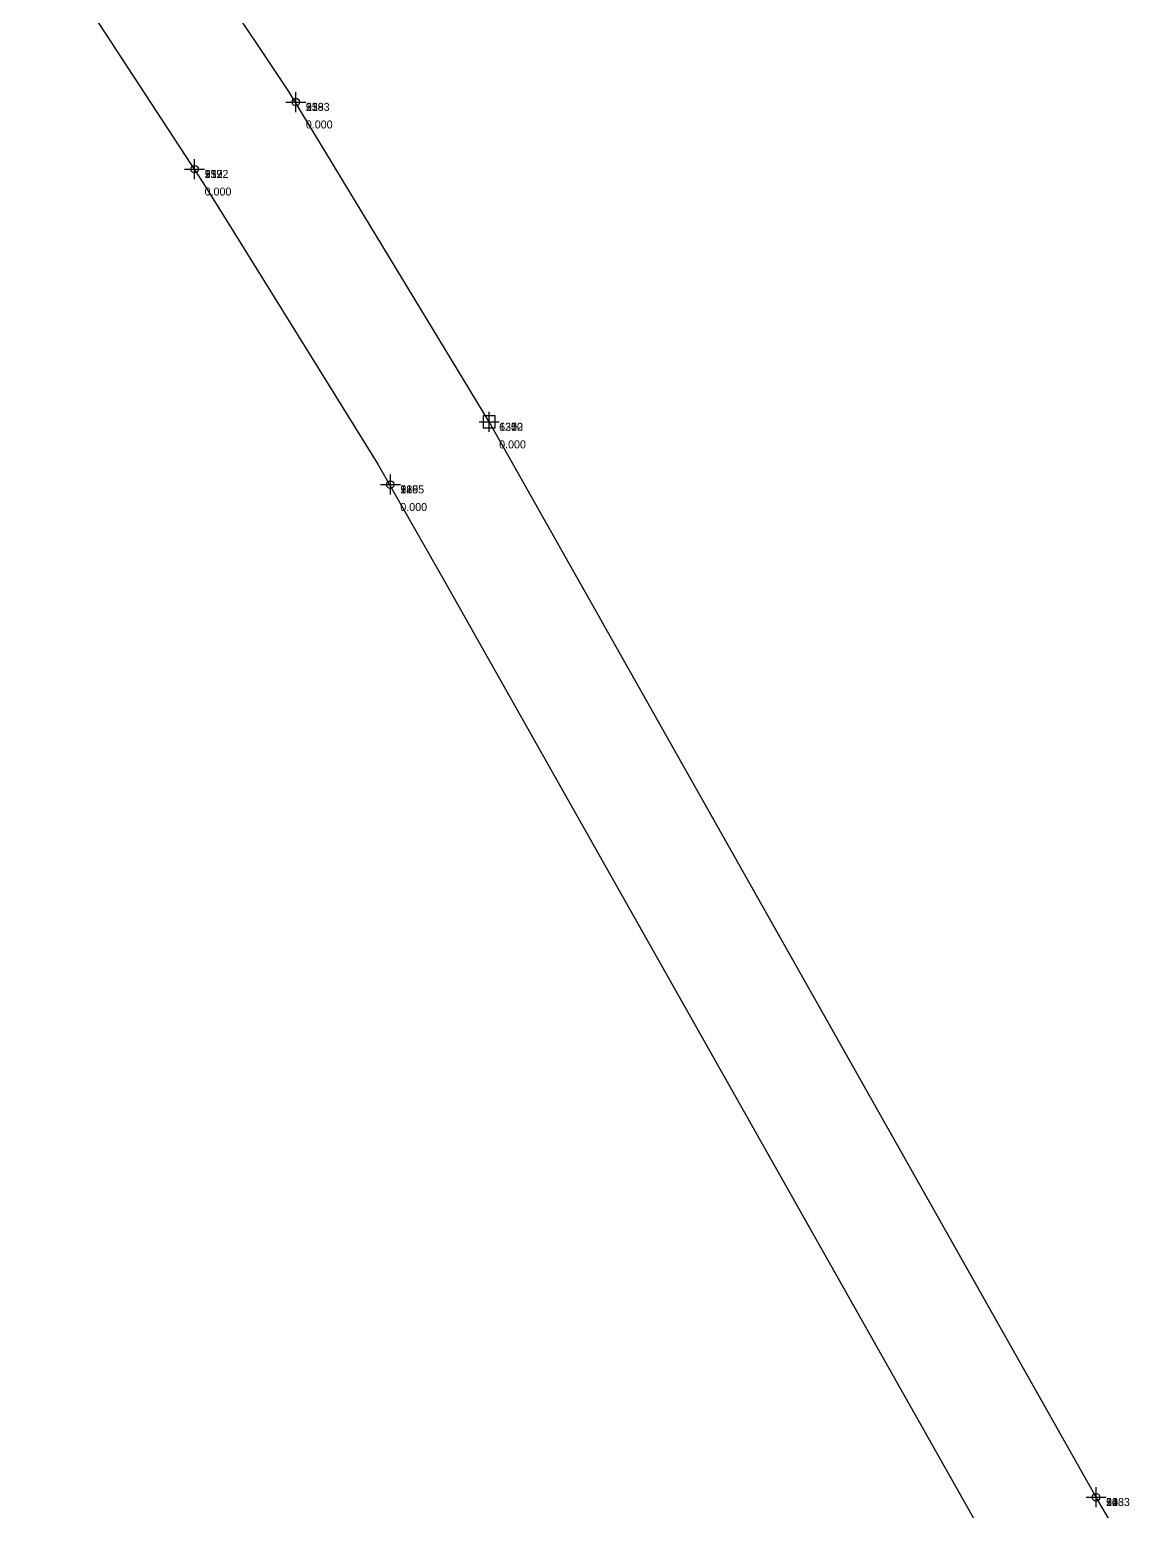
# Model space of a CAD drawing. Header units: metres. Extents: x 581016 to 32581287, y 5319908 to 5321142.
# Drawn here: x 582254.1 to 582364, y 5320161.6 to 5320309.8 of the extents above; entities that cross this region are included whole.
import ezdxf
from ezdxf.enums import TextEntityAlignment as Align

# ---------------------------------------------------------------- set-up
doc = ezdxf.new("R2010")
doc.units = ezdxf.units.M
doc.header["$PDMODE"] = 2
doc.header["$PDSIZE"] = 1
for name, color, linetype in [('Flurstuecksgrenzedxf', 7, 'Continuous'), ('GPAbgemarktGrafischdxf', 7, 'Continuous'), ('Grenzpunktdxf', 7, 'Continuous'), ('PointHeights', 7, 'Continuous'), ('PointNames', 7, 'Continuous'), ('UmringPStrassenverkehrdxf', 7, 'Continuous')]:
    doc.layers.add(name, color=color, linetype=linetype)

msp = doc.modelspace()

# ---------------------------------------------------------------- linework, layer by layer
at = {"layer": 'Flurstuecksgrenzedxf', "color": 178}
for points in [[(582363.09, 5320158.94), (582360.73, 5320162.97), (582300, 5320270.54), (582279.96, 5320303.6), (582277.44, 5320307.37), (582264.85, 5320326.22)], [(582363.09, 5320158.94), (582360.73, 5320162.97), (582300, 5320270.54), (582279.96, 5320303.6), (582277.44, 5320307.37), (582264.85, 5320326.22)], [(582254.05, 5320321), (582271.38, 5320294.49), (582274.29, 5320289.79), (582288.86, 5320266.31), (582295.25, 5320255.16), (582361.98, 5320136.96)], [(582254.05, 5320321), (582271.38, 5320294.49), (582274.29, 5320289.79), (582288.86, 5320266.31), (582295.25, 5320255.16), (582361.98, 5320136.96)]]:
    msp.add_lwpolyline(points, dxfattribs=at)
at = {"layer": 'GPAbgemarktGrafischdxf', "color": 178}
msp.add_lwpolyline([(582299.4, 5320271.14), (582299.4, 5320269.94), (582300.6, 5320269.94), (582300.6, 5320271.14)], close=True, dxfattribs=at)
msp.add_lwpolyline([(582299.4, 5320271.14), (582299.4, 5320269.94), (582300.6, 5320269.94), (582300.6, 5320271.14)], close=True, dxfattribs=at)
at = {"layer": 'GPAbgemarktGrafischdxf', "linetype": 'Continuous'}
msp.add_point((582300, 5320270.54), dxfattribs=at)
msp.add_point((582300, 5320270.54), dxfattribs=at)
msp.add_point((582300, 5320270.54), dxfattribs=at)
msp.add_point((582300, 5320270.54), dxfattribs=at)
at = {"layer": 'Grenzpunktdxf', "color": 178}
for centre in [(582280.67, 5320302.53), (582280.67, 5320302.53), (582280.67, 5320302.53), (582280.67, 5320302.53), (582270.55, 5320295.82), (582270.55, 5320295.82), (582270.55, 5320295.82), (582270.55, 5320295.82), (582290.12, 5320264.28), (582290.12, 5320264.28), (582290.12, 5320264.28), (582290.12, 5320264.28), (582360.69, 5320163.03), (582360.69, 5320163.03), (582360.69, 5320163.03), (582360.69, 5320163.03)]:
    msp.add_circle(centre, 0.375, dxfattribs=at)
at = {"layer": 'Grenzpunktdxf', "linetype": 'Continuous'}
for p in [(582280.67, 5320302.53), (582280.67, 5320302.53), (582280.67, 5320302.53), (582280.67, 5320302.53), (582270.55, 5320295.82), (582270.55, 5320295.82), (582270.55, 5320295.82), (582270.55, 5320295.82), (582290.12, 5320264.28), (582290.12, 5320264.28), (582290.12, 5320264.28), (582290.12, 5320264.28), (582360.69, 5320163.03), (582360.69, 5320163.03), (582360.69, 5320163.03), (582360.69, 5320163.03)]:
    msp.add_point(p, dxfattribs=at)
at = {"layer": 'UmringPStrassenverkehrdxf', "color": 178}
for points in [[(582363.09, 5320158.94), (582360.73, 5320162.97), (582300, 5320270.54), (582279.96, 5320303.6), (582277.44, 5320307.37), (582264.85, 5320326.22)], [(582363.09, 5320158.94), (582360.73, 5320162.97), (582300, 5320270.54), (582279.96, 5320303.6), (582277.44, 5320307.37), (582264.85, 5320326.22)], [(582254.05, 5320321), (582271.38, 5320294.49), (582274.29, 5320289.79), (582288.86, 5320266.31), (582295.25, 5320255.16), (582361.98, 5320136.96)], [(582254.05, 5320321), (582271.38, 5320294.49), (582274.29, 5320289.79), (582288.86, 5320266.31), (582295.25, 5320255.16), (582361.98, 5320136.96)]]:
    msp.add_lwpolyline(points, dxfattribs=at)

# ---------------------------------------------------------------- texts
at = {"layer": 'PointHeights', "linetype": 'Continuous'}
for p in [(582281.67, 5320300.69), (582281.67, 5320300.69), (582281.67, 5320300.69), (582281.67, 5320300.69), (582271.55, 5320293.98), (582271.55, 5320293.98), (582271.55, 5320293.98), (582271.55, 5320293.98), (582301, 5320268.7), (582301, 5320268.7), (582301, 5320268.7), (582301, 5320268.7), (582291.12, 5320262.44), (582291.12, 5320262.44), (582291.12, 5320262.44), (582291.12, 5320262.44)]:
    msp.add_text('0.000', height=0.8, dxfattribs=at).set_placement(p, align=Align.TOP_LEFT)
at = {"layer": 'PointNames', "linetype": 'Continuous'}
for s, p in [('518', (582281.67, 5320302.45)), ('258', (582281.67, 5320302.45)), ('933', (582281.67, 5320302.45)), ('1193', (582281.67, 5320302.45)), ('517', (582271.55, 5320295.74)), ('257', (582271.55, 5320295.74)), ('932', (582271.55, 5320295.74)), ('1192', (582271.55, 5320295.74)), ('625', (582301, 5320270.46)), ('637', (582301, 5320270.46)), ('1300', (582301, 5320270.46)), ('1312', (582301, 5320270.46)), ('520', (582291.12, 5320264.2)), ('260', (582291.12, 5320264.2)), ('935', (582291.12, 5320264.2)), ('1195', (582291.12, 5320264.2)), ('508', (582361.69, 5320162.95)), ('248', (582361.69, 5320162.95)), ('923', (582361.69, 5320162.95)), ('1183', (582361.69, 5320162.95))]:
    msp.add_text(s, height=0.8, dxfattribs=at).set_placement(p, align=Align.TOP_LEFT)

doc.saveas('drawing.dxf')
